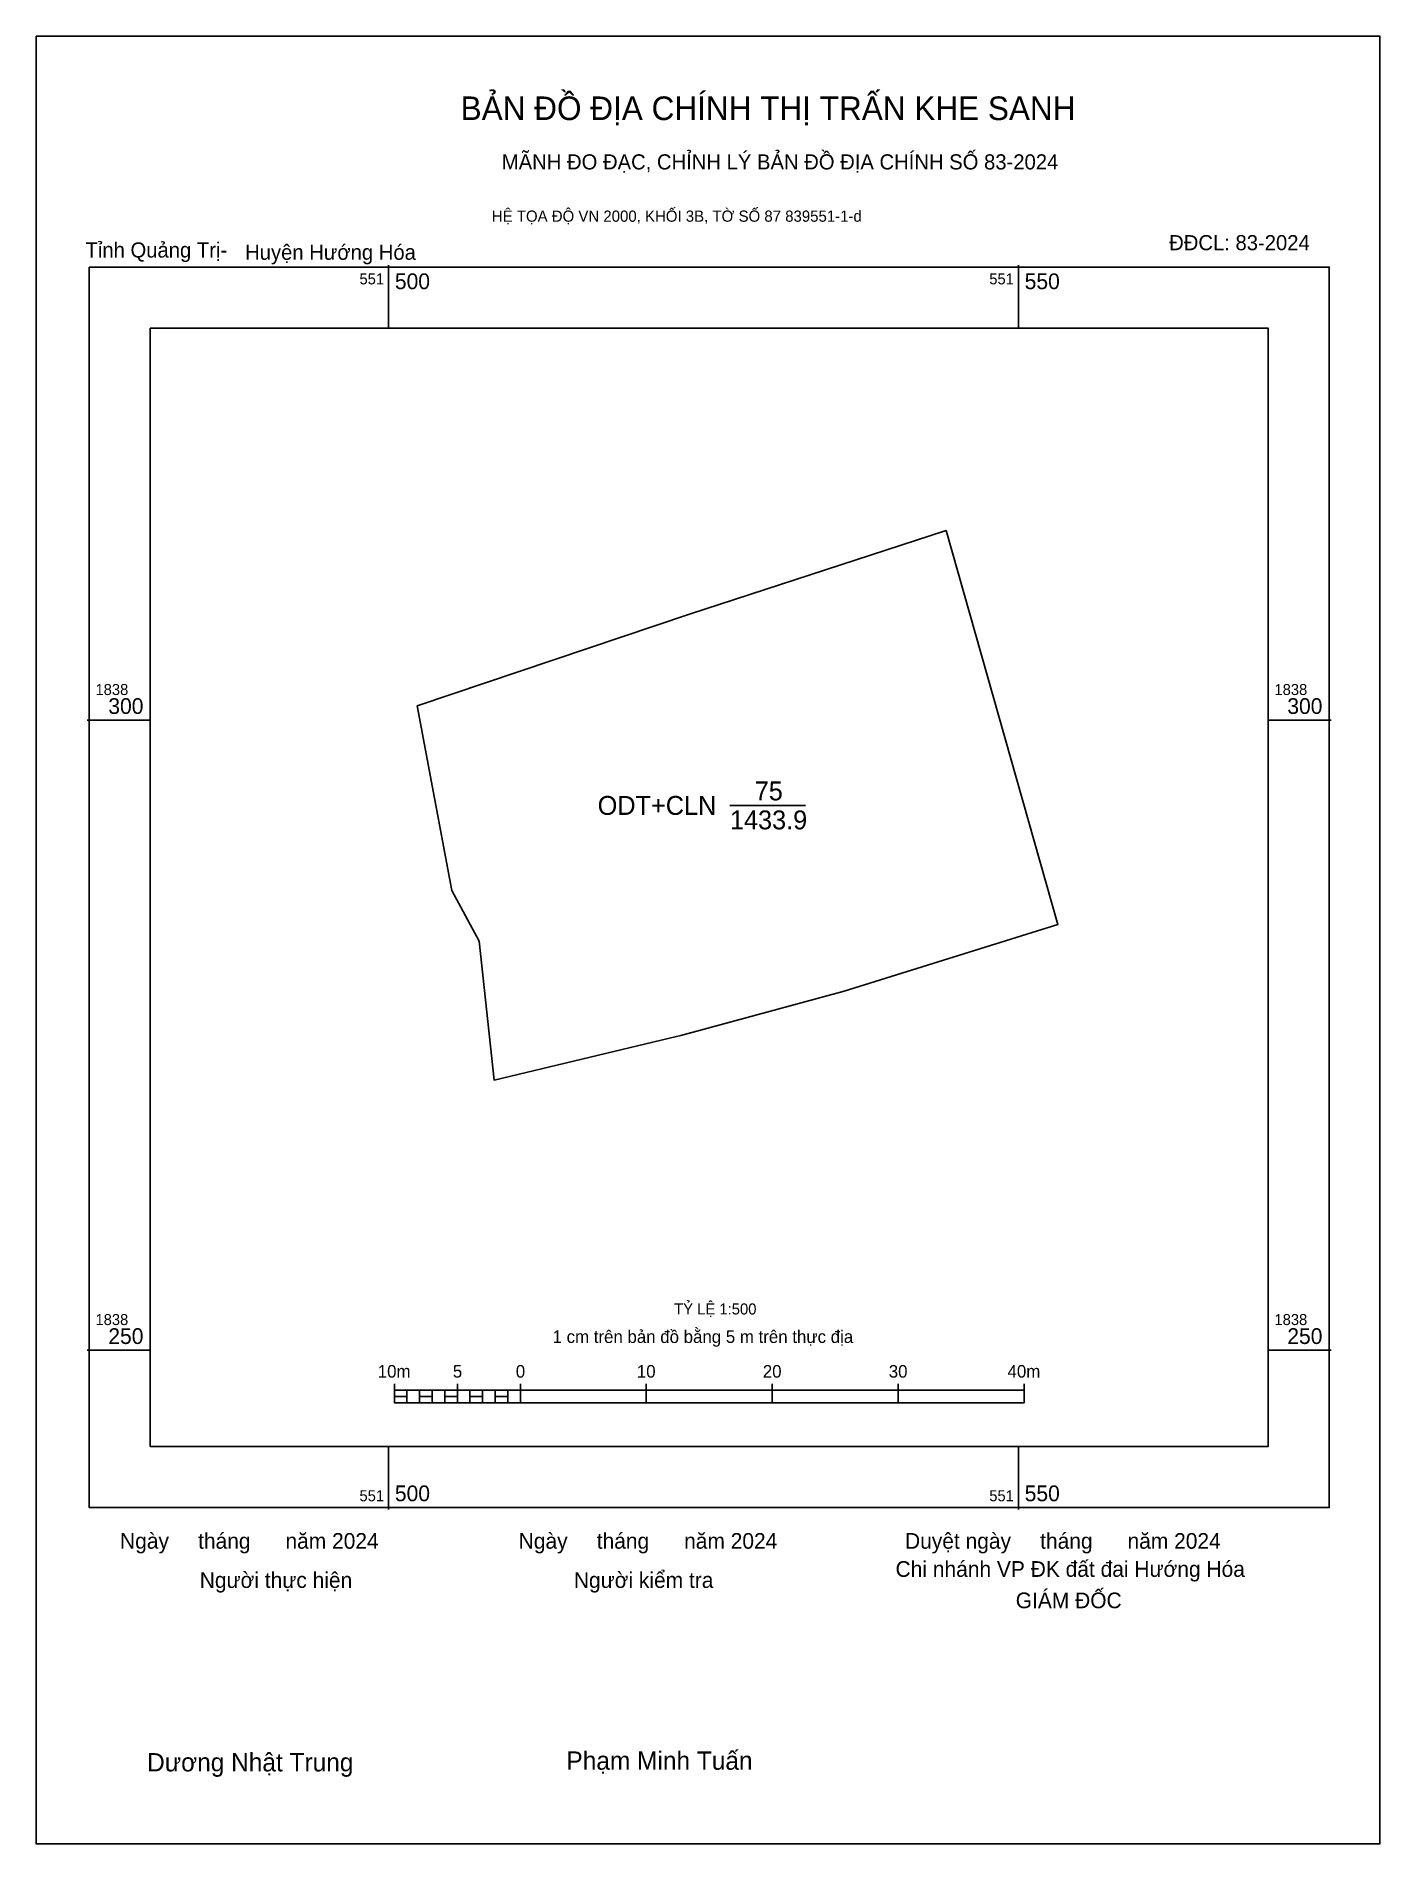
# Model space of a CAD drawing. Extents: x 551472 to 551579, y 1838211 to 1838354.
import ezdxf

# ---------------------------------------------------------------- set-up
doc = ezdxf.new("R2010")
doc.units = 0
for name, color, linetype in [('Level 10', 7, 'Continuous'), ('Level 13', 7, 'Continuous'), ('Level 15', 7, 'Continuous'), ('Level 27', 7, 'Continuous'), ('Level 30', 7, 'Continuous'), ('Level 6', 7, 'Continuous'), ('Level 62', 7, 'Continuous'), ('Level 63', 7, 'Continuous'), ('Level 9', 7, 'Continuous')]:
    doc.layers.add(name, color=color, linetype=linetype)

msp = doc.modelspace()

# ---------------------------------------------------------------- linework, layer by layer
at = {"layer": 'Level 10'}
msp.add_lwpolyline([(551505.02, 1838286.5), (551502.27, 1838301.14), (551523.9, 1838308.43), (551544.26, 1838315.05), (551553.14, 1838283.79), (551536.16, 1838278.5), (551523.2, 1838274.99), (551522.31, 1838274.78), (551508.37, 1838271.44), (551507.2, 1838282.47)], close=True, dxfattribs=at)
at = {"layer": 'Level 15'}
msp.add_lwpolyline([(551472.02, 1838354.29), (551578.7, 1838354.29), (551578.7, 1838210.83), (551472.02, 1838210.83)], close=True, dxfattribs=at)
at = {"layer": 'Level 27'}
for p, q in [((551544.26, 1838315.05), (551544.26, 1838315.05)), ((551523.9, 1838308.43), (551523.9, 1838308.43)), ((551502.27, 1838301.14), (551502.27, 1838301.14)), ((551553.14, 1838283.79), (551553.14, 1838283.79)), ((551507.2, 1838282.47), (551507.2, 1838282.47)), ((551536.16, 1838278.5), (551536.16, 1838278.5)), ((551522.31, 1838274.78), (551522.31, 1838274.78)), ((551508.37, 1838271.44), (551508.37, 1838271.44))]:
    msp.add_line(p, q, dxfattribs=at)
at = {"layer": 'Level 30'}
msp.add_line((551527.1, 1838293.24), (551533.1, 1838293.24), dxfattribs=at)
at = {"layer": 'Level 62'}
msp.add_lwpolyline([(551481.08, 1838331.12), (551569.83, 1838331.12), (551569.83, 1838242.36), (551481.08, 1838242.36)], close=True, dxfattribs=at)
at = {"layer": 'Level 63'}
for p, q in [((551500, 1838336.12), (551500, 1838331.12)), ((551550, 1838336.12), (551550, 1838331.12)), ((551476.08, 1838300), (551481.08, 1838300)), ((551569.83, 1838300), (551574.83, 1838300)), ((551476.08, 1838250), (551481.08, 1838250)), ((551569.83, 1838250), (551574.83, 1838250)), ((551500.46, 1838247.33), (551500.46, 1838245.83)), ((551505.46, 1838247.33), (551505.46, 1838245.83)), ((551510.46, 1838247.33), (551510.46, 1838245.83)), ((551520.46, 1838247.33), (551520.46, 1838245.83)), ((551530.46, 1838247.33), (551530.46, 1838245.83)), ((551540.46, 1838247.33), (551540.46, 1838245.83)), ((551550.46, 1838247.33), (551550.46, 1838245.83)), ((551500.46, 1838246.83), (551550.46, 1838246.83)), ((551500.46, 1838245.83), (551550.46, 1838245.83)), ((551501.46, 1838246.83), (551501.46, 1838245.83)), ((551502.46, 1838246.83), (551502.46, 1838245.83)), ((551503.46, 1838246.83), (551503.46, 1838245.83)), ((551504.46, 1838246.83), (551504.46, 1838245.83)), ((551505.46, 1838246.83), (551505.46, 1838245.83)), ((551506.46, 1838246.83), (551506.46, 1838245.83)), ((551507.46, 1838246.83), (551507.46, 1838245.83)), ((551508.46, 1838246.83), (551508.46, 1838245.83)), ((551509.46, 1838246.83), (551509.46, 1838245.83)), ((551510.46, 1838246.83), (551510.46, 1838245.83)), ((551500, 1838242.36), (551500, 1838237.36)), ((551550, 1838242.36), (551550, 1838237.36))]:
    msp.add_line(p, q, dxfattribs=at)
for points in [[(551476.23, 1838335.96), (551574.68, 1838335.96), (551574.68, 1838237.52), (551476.23, 1838237.52)], [(551500.46, 1838246.33), (551501.46, 1838246.33), (551501.46, 1838245.83), (551500.46, 1838245.83)], [(551500.46, 1838246.33), (551501.46, 1838246.33), (551501.46, 1838245.83), (551500.46, 1838245.83)], [(551502.46, 1838246.33), (551503.46, 1838246.33), (551503.46, 1838245.83), (551502.46, 1838245.83)], [(551504.46, 1838246.33), (551505.46, 1838246.33), (551505.46, 1838245.83), (551504.46, 1838245.83)], [(551506.46, 1838246.33), (551507.46, 1838246.33), (551507.46, 1838245.83), (551506.46, 1838245.83)], [(551508.46, 1838246.33), (551509.46, 1838246.33), (551509.46, 1838245.83), (551508.46, 1838245.83)]]:
    msp.add_lwpolyline(points, close=True, dxfattribs=at)

# ---------------------------------------------------------------- texts
at = {"layer": 'Level 13'}
for s, p in [('75', (551529.07, 1838293.64)), ('ODT+CLN', (551516.6, 1838292.49)), ('1433.9', (551527.1, 1838291.34))]:
    msp.add_text(s, height=1.5, dxfattribs=at).set_placement(p)
at = {"layer": 'Level 6'}
msp.add_text('TỶ LỆ 1:500', height=0.879, dxfattribs=at).set_placement((551522.67, 1838252.84))
at = {"layer": 'Level 63'}
for s, height, p in [('BẢN ĐỒ ĐỊA CHÍNH THỊ TRẤN KHE SANH', 1.8718, (551505.72, 1838347.63)), ('MÃNH ĐO ĐẠC, CHỈNH LÝ BẢN ĐỒ ĐỊA CHÍNH SỐ 83-2024', 1.2011, (551508.99, 1838343.71)), ('HỆ TỌA ĐỘ VN 2000, KHỐI 3B, TỜ SỐ 87 839551-1-d', 0.8891, (551508.2, 1838339.56)), ('551', 0.875, (551497.69, 1838334.59)), ('500', 1.25, (551500.5, 1838334.21)), ('551', 0.875, (551547.69, 1838334.59)), ('550', 1.25, (551550.5, 1838334.21)), ('1838', 0.875, (551476.73, 1838302)), ('1838', 0.875, (551570.33, 1838302)), ('300', 1.25, (551477.75, 1838300.5)), ('300', 1.25, (551571.35, 1838300.5)), ('1838', 0.875, (551476.73, 1838252)), ('1838', 0.875, (551570.33, 1838252)), ('250', 1.25, (551477.75, 1838250.5)), ('1 cm trên bản đồ bằng 5 m trên thực địa', 1, (551513.02, 1838250.58)), ('250', 1.25, (551571.35, 1838250.5)), ('10m', 1, (551499.14, 1838247.83)), ('5', 1, (551505.1, 1838247.83)), ('0', 1, (551510.1, 1838247.83)), ('10', 1, (551519.71, 1838247.83)), ('20', 1, (551529.71, 1838247.83)), ('30', 1, (551539.71, 1838247.83)), ('40m', 1, (551549.14, 1838247.83)), ('551', 0.875, (551497.69, 1838238.02)), ('500', 1.25, (551500.5, 1838238.02)), ('551', 0.875, (551547.69, 1838238.02)), ('550', 1.25, (551550.5, 1838238.02)), ('Ngày     tháng      năm 2024', 1.2442, (551478.68, 1838234.25)), ('Ngày     tháng      năm 2024', 1.2442, (551510.33, 1838234.25)), ('Duyệt ngày     tháng      năm 2024', 1.2442, (551541, 1838234.25)), ('Người kiểm tra', 1.2442, (551514.71, 1838231.14)), ('Chi nhánh VP ĐK đất đai Hướng Hóa', 1.2442, (551540.25, 1838232.02)), ('Người thực hiện', 1.2442, (551485.01, 1838231.14)), ('GIÁM ĐỐC', 1.244, (551549.79, 1838229.53)), ('Phạm Minh Tuấn', 1.4512, (551514.12, 1838216.71)), ('Dương Nhật Trung', 1.4512, (551480.83, 1838216.58))]:
    msp.add_text(s, height=height, dxfattribs=at).set_placement(p)
at = {"layer": 'Level 9'}
for s, p in [('Tỉnh Quảng Trị-', (551475.94, 1838336.72)), ('Huyện Hướng Hóa', (551488.61, 1838336.54)), ('ĐĐCL: 83-2024', (551561.97, 1838337.3))]:
    msp.add_text(s, height=1.2011, dxfattribs=at).set_placement(p)

doc.saveas('drawing.dxf')
